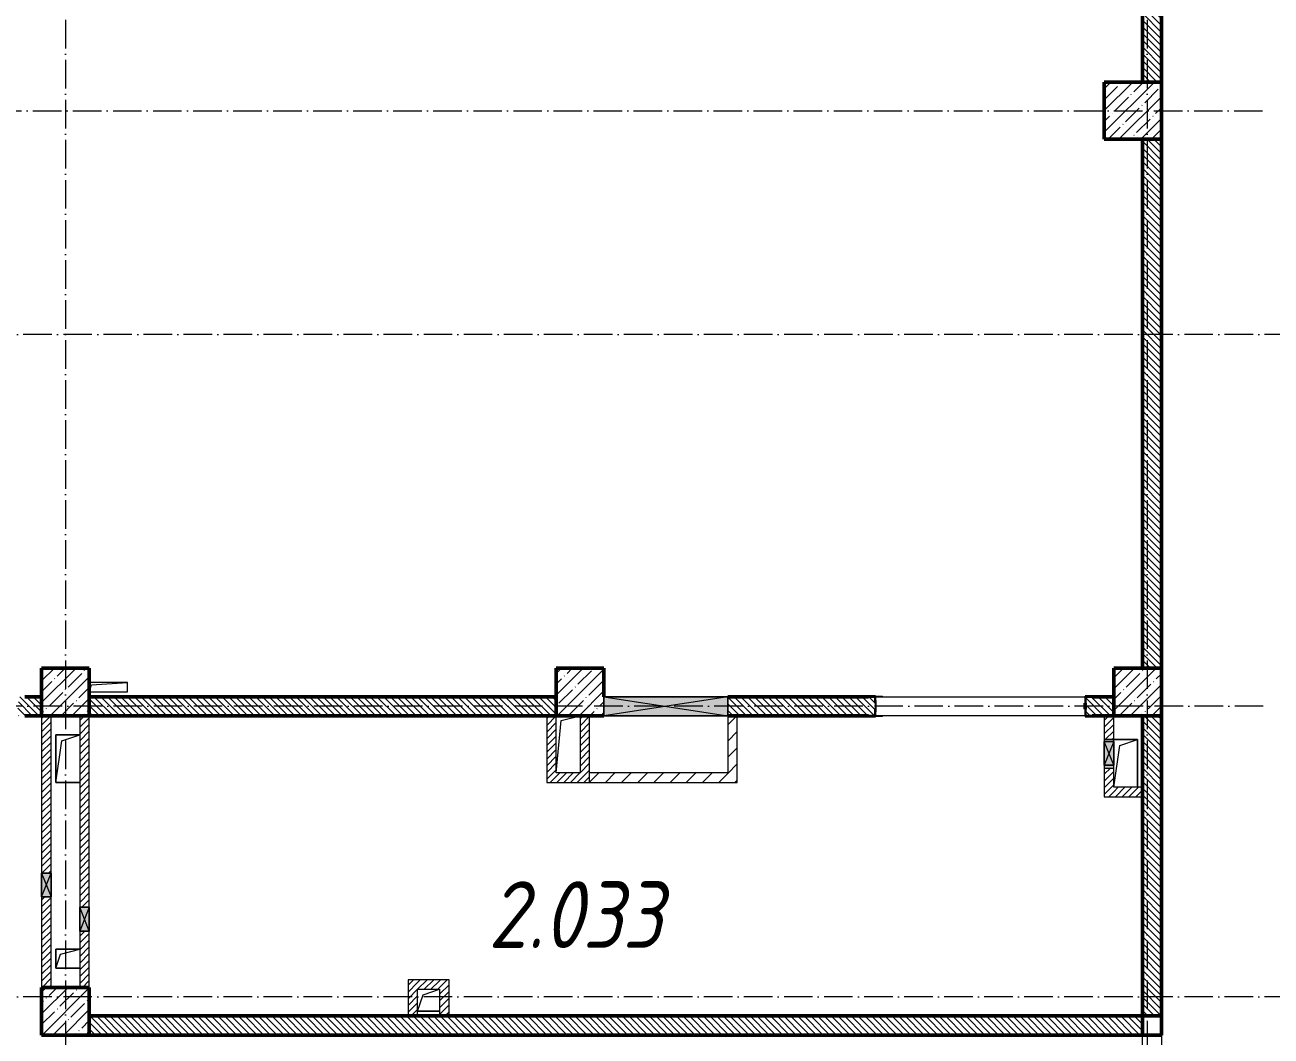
# Model space of a CAD drawing. Header units: millimetres. Extents: x -136833 to 49383, y -8033 to 344618.
# Drawn here: x -54109 to -41034, y 254766 to 265378 of the extents above; entities that cross this region are included whole.
import ezdxf

# ---------------------------------------------------------------- set-up
doc = ezdxf.new("R2010")
doc.units = ezdxf.units.MM
doc.linetypes.add('50_200_ШТРИХ_1Т_ш5_п1_п1_', pattern=[700, 500, -100, 0, -100])
for name, color, linetype, lineweight in [('A-DETL-GENF-OTLN', 7, 'Continuous', 9), ('A-FLOR-____-OTLN', 7, 'Continuous', 9), ('A-GENM-____-MCUT', 7, 'Continuous', 25), ('A-GENM-____-OTLN', 7, 'Continuous', 9), ('A-GENM-____-OTLN-1', 7, 'Continuous', 25), ('A-GLAZ-____-OTLN', 7, 'Continuous', 9), ('A-WALL-____-MCUT-2', 7, 'Continuous', 50), ('A-WALL-____-PATT-1', 7, 'Continuous', 9), ('A-WALL-FNSH-MCUT-1', 7, 'Continuous', 9), ('I-WALL-____-OTLN', 7, 'Continuous', 9), ('S-COLS-____-MCUT', 7, 'Continuous', 50), ('S-COLS-____-OTLN', 7, 'Continuous', 9), ('S-GRID-____-OTLN-1', 7, '50_200_ШТРИХ_1Т_ш5_п1_п1_', 9), ('Марки помещений', 7, 'Continuous', 9)]:
    doc.layers.add(name, color=color, linetype=linetype, lineweight=lineweight)
doc.styles.add('ISOCPEUR_I_3', font='isocpeui.ttf', dxfattribs={"width": 0.85, "height": 2.2})
pattern_1 = [(135, (-131434.413, 245796.486), (-35.35534, -35.35534), [])]
pattern_2 = [(45, (-131434.413, 245796.486), (-35.35534, 35.35534), [])]
pattern_3 = [(45, (-131434.41, 245796.49), (-84.85281, 84.85281), [])]

# ---------------------------------------------------------------- blocks, each defined once
blk = doc.blocks.new('BSC_Колонна _Прямоугольная - 500х500-V8-АР1_План отверстий 2 этажа в осях 1-64_А-ГГ')
at = {"layer": 'S-COLS-____-OTLN'}
h = blk.add_hatch(dxfattribs=at)
h.set_pattern_fill('FP_36', color=256, style=0, pattern_type=2)
h.set_pattern_definition([(45, (-89000, -12581.04), (-114.04925, 114.04925), []), (45, (-88885.95, -12581.04), (-114.04925, 114.04925), [201.613, -40.323, 3.353, -36.97])])
h.paths.add_polyline_path([(-250, -250), (250, -250), (250, 250), (-250, 250)], flags=0)
at = {"layer": 'S-COLS-____-MCUT'}
for p, q in [((250, 250), (-250, 250)), ((-250, 250), (-250, -250)), ((250, -250), (250, 250)), ((-250, -250), (250, -250))]:
    blk.add_line(p, q, dxfattribs=at)
blk = doc.blocks.new('BSC_Колонна _Прямоугольная - 600х600-V15-АР1_План отверстий 2 этажа в осях 1-64_А-ГГ')
at = {"layer": 'S-COLS-____-OTLN'}
h = blk.add_hatch(dxfattribs=at)
h.set_pattern_fill('FP_44', color=256, style=0, pattern_type=2)
h.set_pattern_definition([(45, (-88950, -18681.04), (-114.04925, 114.04925), []), (45, (-88835.95, -18681.04), (-114.04925, 114.04925), [201.613, -40.323, 3.353, -36.97])])
h.paths.add_polyline_path([(-300, -300), (300, -300), (300, 300), (-300, 300)], flags=0)
at = {"layer": 'S-COLS-____-MCUT'}
for p, q in [((300, 300), (-300, 300)), ((-300, 300), (-300, -300)), ((300, -300), (300, 300)), ((-300, -300), (300, -300))]:
    blk.add_line(p, q, dxfattribs=at)
blk = doc.blocks.new('BSC_Колонна _Прямоугольная - 500х500-V18-АР1_План отверстий 2 этажа в осях 1-64_А-ГГ')
at = {"layer": 'S-COLS-____-OTLN'}
h = blk.add_hatch(dxfattribs=at)
h.set_pattern_fill('FP_47', color=256, style=0, pattern_type=2)
h.set_pattern_definition([(45, (-77750, -12581.04), (-114.04925, 114.04925), []), (45, (-77635.95, -12581.04), (-114.04925, 114.04925), [201.613, -40.323, 3.353, -36.97])])
h.paths.add_polyline_path([(-250, -250), (250, -250), (250, 250), (-250, 250)], flags=0)
at = {"layer": 'S-COLS-____-MCUT'}
for p, q in [((250, 250), (-250, 250)), ((-250, 250), (-250, -250)), ((250, -250), (250, 250)), ((-250, -250), (250, -250))]:
    blk.add_line(p, q, dxfattribs=at)
blk = doc.blocks.new('BSC_Колонна _Прямоугольная - 500х500-V19-АР1_План отверстий 2 этажа в осях 1-64_А-ГГ')
at = {"layer": 'S-COLS-____-OTLN'}
h = blk.add_hatch(dxfattribs=at)
h.set_pattern_fill('FP_48', color=256, style=0, pattern_type=2)
h.set_pattern_definition([(45, (-83150, -12581.04), (-114.04925, 114.04925), []), (45, (-83035.95, -12581.04), (-114.04925, 114.04925), [201.613, -40.323, 3.353, -36.97])])
h.paths.add_polyline_path([(-250, -250), (250, -250), (250, 250), (-250, 250)], flags=0)
at = {"layer": 'S-COLS-____-MCUT'}
for p, q in [((250, 250), (-250, 250)), ((-250, 250), (-250, -250)), ((250, -50), (250, 250)), ((-250, -250), (250, -250))]:
    blk.add_line(p, q, dxfattribs=at)
blk = doc.blocks.new('BSC_Колонна _Прямоугольная - 500х500-V139-АР1_План отверстий 2 этажа в осях 1-64_А-ГГ')
at = {"layer": 'S-COLS-____-OTLN'}
h = blk.add_hatch(dxfattribs=at)
h.set_pattern_fill('FP_170', color=256, style=0, pattern_type=2)
h.set_pattern_definition([(45, (-77750, -9231.04), (-114.04925, 114.04925), []), (45, (-77635.95, -9231.04), (-114.04925, 114.04925), [201.613, -40.323, 3.353, -36.97])])
h.paths.add_polyline_path([(-250, -250), (250, -250), (250, 250), (-250, 250)], flags=0)
at = {"layer": 'S-COLS-____-MCUT'}
for p, q in [((250, 250), (-250, 250)), ((-250, 250), (-250, -250)), ((250, -250), (250, 250)), ((-250, -250), (250, -250))]:
    blk.add_line(p, q, dxfattribs=at)
blk = doc.blocks.new('154_Стойка_СКБ_Уголок - СМ-2480_200-28346303-АР1_План отверстий 2 этажа в осях 1-64_А-ГГ')
at = {"layer": 'A-GENM-____-MCUT'}
for p, q in [((125, 156), (125, 81)), ((200, 156), (125, 156)), ((131, 81), (131, 150)), ((131, 150), (200, 150)), ((200, 150), (200, 156)), ((125, 81), (131, 81)), ((131, 19), (125, 19)), ((125, 19), (125, -56)), ((131, -50), (131, 19)), ((125, -56), (200, -56)), ((200, -50), (131, -50)), ((200, -56), (200, -50))]:
    blk.add_line(p, q, dxfattribs=at)
blk = doc.blocks.new('Стойка_Влож_Полоса боковая - Полоса-28213942-АР1_План отверстий 2 этажа в осях 1-64_А-ГГ')
at = {"layer": 'A-GENM-____-OTLN'}
for p, q in [((-5, 60), (0, 60)), ((-5, -60), (-5, 60)), ((0, 31), (0, -31)), ((0, -60), (-5, -60))]:
    blk.add_line(p, q, dxfattribs=at)
blk = doc.blocks.new('Стойка_Влож_Уголок_Опорный - Уголок-28213941-АР1_План отверстий 2 этажа в осях 1-64_А-ГГ')
at = {"layer": 'A-GENM-____-OTLN'}
for p, q in [((-212, -6), (-212, 0)), ((0, 0), (0, -6)), ((-212, -75), (-212, -6)), ((-212, -6), (-206, -6)), ((-212, -75), (-206, -75)), ((-6, -6), (0, -6)), ((-6, -75), (0, -75)), ((0, -6), (0, -75))]:
    blk.add_line(p, q, dxfattribs=at)
blk = doc.blocks.new('Фахверк_СКБ_Уголок - 200_3380-28509457-АР1_План отверстий 2 этажа в осях 1-64_А-ГГ')
at = {"layer": 'A-GENM-____-MCUT'}
for p, q in [((200, 156), (125, 156)), ((125, 156), (125, 81)), ((131, 81), (131, 150)), ((131, 150), (200, 150)), ((200, 150), (200, 156)), ((125, 81), (131, 81)), ((131, 19), (125, 19)), ((125, 19), (125, -56)), ((131, -50), (131, 19)), ((125, -56), (200, -56)), ((200, -50), (131, -50)), ((200, -56), (200, -50))]:
    blk.add_line(p, q, dxfattribs=at)
blk = doc.blocks.new('AR_Отверстие Ниша - Лючок-32403731-АР1_План отверстий 2 этажа в осях 1-64_А-ГГ')
at = {"layer": 'A-GLAZ-____-OTLN'}
h = blk.add_hatch(color=256, dxfattribs=at)
h.paths.add_polyline_path([(150, 50), (120, 50), (120, -50), (150, -50)], flags=0)
h.paths.add_polyline_path([(-130, 50), (-150, 50), (-150, -50), (-130, -50)], flags=0)
for p, q in [((-130, 50), (-150, 50)), ((-150, 50), (-150, -50)), ((150, 50), (120, 50)), ((150, -50), (150, 50)), ((-150, -50), (-130, -50)), ((120, -50), (150, -50))]:
    blk.add_line(p, q, dxfattribs=at)
blk = doc.blocks.new('AR_Отверстие прямоугольное _в стене_ - AR_Отверстие прямоугольное _в стене__ВК-32404655-АР1_План отверстий 2 этажа в осях 1-64_А-ГГ')
at = {"layer": 'A-GLAZ-____-OTLN'}
blk.add_hatch(color=256, dxfattribs=at).paths.add_polyline_path([(125, 50), (-125, 50), (-125, -50), (125, -50)], flags=0)
at = {"layer": 'A-DETL-GENF-OTLN'}
for p, q in [((-125, -50), (-125, 50)), ((-125, 50), (125, 50)), ((125, 50), (-125, -50)), ((-125, 50), (125, -50)), ((125, 50), (-125, 50)), ((-125, 50), (-125, -50)), ((125, 50), (125, -50)), ((125, -50), (125, 50)), ((125, -50), (-125, -50)), ((-125, -50), (125, -50))]:
    blk.add_line(p, q, dxfattribs=at)
blk = doc.blocks.new('AR_Отверстие прямоугольное _в стене_ - AR_Отверстие прямоугольное _в стене__ВК-32403700-АР1_План отверстий 2 этажа в осях 1-64_А-ГГ')
at = {"layer": 'A-GLAZ-____-OTLN'}
blk.add_hatch(color=256, dxfattribs=at).paths.add_polyline_path([(125, 50), (-125, 50), (-125, -50), (125, -50)], flags=0)
at = {"layer": 'A-DETL-GENF-OTLN'}
for p, q in [((-125, -50), (-125, 50)), ((-125, 50), (125, 50)), ((125, 50), (-125, -50)), ((-125, 50), (125, -50)), ((125, 50), (-125, 50)), ((-125, 50), (-125, -50)), ((125, 50), (125, -50)), ((125, -50), (125, 50)), ((125, -50), (-125, -50)), ((-125, -50), (125, -50))]:
    blk.add_line(p, q, dxfattribs=at)
blk = doc.blocks.new('AR_Отверстие прямоугольное _в плите_ - AR_Отверстие прямоугольное _в плите_-30459229-АР1_План отверстий 2 этажа в осях 1-64_А-ГГ')
at = {"layer": 'A-GENM-____-OTLN'}
for p, q in [((125, 250), (-125, 250)), ((-125, -250), (-63, 188)), ((-63, 188), (125, 250)), ((125, -250), (125, 250))]:
    blk.add_line(p, q, dxfattribs=at)
blk = doc.blocks.new('AR_Отверстие прямоугольное _в плите_ - AR_Отверстие прямоугольное _в плите_-30459234-АР1_План отверстий 2 этажа в осях 1-64_А-ГГ')
at = {"layer": 'A-GENM-____-OTLN'}
for p, q in [((-75, 250), (125, 300)), ((-125, -300), (-75, 250))]:
    blk.add_line(p, q, dxfattribs=at)
blk = doc.blocks.new('AR_Отверстие прямоугольное _в плите_ - AR_Отверстие прямоугольное _в плите_-V153-АР1_План отверстий 2 этажа в осях 1-64_А-ГГ')
at = {"layer": 'A-GENM-____-OTLN'}
for p, q in [((125, 250), (-125, 250)), ((-125, 250), (-125, -250)), ((-125, -250), (-63, 188)), ((-63, 188), (125, 250)), ((-125, -250), (125, -250))]:
    blk.add_line(p, q, dxfattribs=at)
blk = doc.blocks.new('AR_Отверстие прямоугольное _в плите_ - AR_Отверстие прямоугольное _в плите_-30459269-АР1_План отверстий 2 этажа в осях 1-64_А-ГГ')
at = {"layer": 'A-GENM-____-OTLN'}
for p, q in [((125, 100), (-125, 100)), ((-125, 100), (-125, -100)), ((-125, -100), (-75, 50)), ((-75, 50), (125, 100)), ((-125, -100), (125, -100))]:
    blk.add_line(p, q, dxfattribs=at)
blk = doc.blocks.new('AR_Отверстие прямоугольное _в плите_ - AR_Отверстие прямоугольное _в плите_-30511579-АР1_План отверстий 2 этажа в осях 1-64_А-ГГ')
at = {"layer": 'A-GENM-____-OTLN'}
for p, q in [((200, 50), (-200, 50)), ((-200, -50), (-175, 25)), ((-175, 25), (200, 50)), ((200, -50), (200, 50)), ((-200, -50), (200, -50))]:
    blk.add_line(p, q, dxfattribs=at)
blk = doc.blocks.new('AR_Отверстие прямоугольное _в плите_ - AR_Отверстие прямоугольное _в плите_-30552839-АР1_План отверстий 2 этажа в осях 1-64_А-ГГ')
at = {"layer": 'A-GENM-____-OTLN'}
for p, q in [((-115, -115), (-58, 58)), ((-58, 58), (115, 115)), ((-115, -115), (115, -115))]:
    blk.add_line(p, q, dxfattribs=at)
blk = doc.blocks.new('BSC_Колонна _Прямоугольная1 - 200х200 _металл_-35201446-АР1_План отверстий 2 этажа в осях 1-64_А-ГГ')
at = {"layer": 'S-COLS-____-MCUT'}
for p, q in [((100, 100), (-100, 100)), ((-100, 100), (-100, -100)), ((100, -100), (100, 100)), ((-100, -100), (100, -100))]:
    blk.add_line(p, q, dxfattribs=at)
blk = doc.blocks.new('AR_Отверстие прямоугольное _в стене_ - AR_Отверстие прямоугольное _в стене__ОВ-36857278-АР1_План отверстий 2 этажа в осях 1-64_А-ГГ')
at = {"layer": 'A-GLAZ-____-OTLN'}
blk.add_hatch(color=256, dxfattribs=at).paths.add_polyline_path([(650, -100), (650, 100), (-650, 100), (-650, -100)], flags=0)
at = {"layer": 'A-DETL-GENF-OTLN'}
for p, q in [((-650, -100), (-650, 100)), ((-650, 100), (650, 100)), ((650, 100), (-650, -100)), ((-650, 100), (650, -100)), ((650, 100), (-650, 100)), ((-650, 100), (-650, -100)), ((650, 100), (650, -100)), ((650, -100), (650, 100)), ((650, -100), (-650, -100)), ((-650, -100), (650, -100))]:
    blk.add_line(p, q, dxfattribs=at)
blk = doc.blocks.new('3эт')
at = {"layer": 'S-GRID-____-OTLN-1', "color": 251, "ltscale": 0.6, "true_color": 0x636466}
for p, q in [((361520.7, -36982.5), (361520.7, -78293.6)), ((372870.7, -36982.5), (372870.7, -91346.1)), ((351097.5, -68182.4), (374089.5, -68182.4)), ((387845.1, -70532.4), (351097.5, -70532.4)), ((374089.5, -74432.4), (351097.5, -74432.4)), ((387845.1, -77482.4), (279340.9, -77482.4))]:
    blk.add_line(p, q, dxfattribs=at)

msp = doc.modelspace()

# ---------------------------------------------------------------- hatches: boundary and pattern name
at = {"layer": 'A-WALL-____-PATT-1'}
h = msp.add_hatch(dxfattribs=at)
h.set_pattern_fill('FP_6', color=256, style=0, pattern_type=2)
h.set_pattern_definition(pattern_1)
h.paths.add_polyline_path([(-42184.4, 264777.5), (-42184.4, 270177.5), (-42384.4, 270177.5), (-42384.4, 264777.5)], flags=0)
h = msp.add_hatch(dxfattribs=at)
h.set_pattern_fill('FP_6', color=256, style=0, pattern_type=2)
h.set_pattern_definition(pattern_1)
h.paths.add_polyline_path([(-42384.4, 258627.5), (-42184.4, 258627.5), (-42184.4, 264177.5), (-42384.4, 264177.5), (-42384.4, 260292.3)], flags=0)
h = msp.add_hatch(dxfattribs=at)
h.set_pattern_fill('FP_6', color=256, style=0, pattern_type=2)
h.set_pattern_definition(pattern_1)
h.paths.add_polyline_path([(-54178.4, 258127.5), (-53934.4, 258127.5), (-53934.4, 258327.5), (-54178.4, 258327.5), (-54178.4, 258258.5), (-54184.4, 258258.5), (-54184.4, 258196.5), (-54178.4, 258196.5), (-54178.4, 258132.3)], flags=0)
h.paths.add_polyline_path([(-56434.4, 258127.5), (-56190.4, 258127.5), (-56190.4, 258196.5), (-56184.4, 258196.5), (-56184.4, 258258.5), (-56190.4, 258258.5), (-56190.4, 258327.5), (-56434.4, 258327.5)], flags=0)
h = msp.add_hatch(dxfattribs=at)
h.set_pattern_fill('FP_6', color=256, style=0, pattern_type=2)
h.set_pattern_definition(pattern_1)
h.paths.add_polyline_path([(-48534.4, 258127.5), (-48534.4, 258327.5), (-53434.4, 258327.5), (-53434.4, 258127.5), (-50144.7, 258127.5)], flags=0)
h = msp.add_hatch(dxfattribs=at)
h.set_pattern_fill('FP_6', color=256, style=0, pattern_type=2)
h.set_pattern_definition(pattern_1)
h.paths.add_polyline_path([(-42978.4, 258127.5), (-42684.4, 258127.5), (-42684.4, 258327.5), (-42978.4, 258327.5), (-42978.4, 258258.5), (-42984.4, 258258.5), (-42984.4, 258196.5), (-42978.4, 258196.5)], flags=0)
h.paths.add_polyline_path([(-45190.4, 258127.5), (-45190.4, 258196.5), (-45184.4, 258196.5), (-45184.4, 258258.5), (-45190.4, 258258.5), (-45190.4, 258327.5), (-46734.4, 258327.5), (-46734.4, 258127.5), (-45259.4, 258127.5)], flags=0)
h = msp.add_hatch(dxfattribs=at)
h.set_pattern_fill('FP_5', color=256, style=0, pattern_type=2)
h.set_pattern_definition(pattern_2)
h.paths.add_polyline_path([(-53834.4, 255277.5), (-53834.4, 256227.5), (-53934.4, 256227.5), (-53934.4, 255277.5)], flags=0)
h.paths.add_polyline_path([(-53934.4, 256477.5), (-53834.4, 256477.5), (-53834.4, 258127.5), (-53934.4, 258127.5), (-53934.4, 256852.3)], flags=0)
h = msp.add_hatch(dxfattribs=at)
h.set_pattern_fill('FP_5', color=256, style=0, pattern_type=2)
h.set_pattern_definition(pattern_2)
h.paths.add_polyline_path([(-53534.4, 255277.5), (-53434.4, 255277.5), (-53434.4, 255867.5), (-53534.4, 255867.5)], flags=0)
h.paths.add_polyline_path([(-53534.4, 256117.5), (-53434.4, 256117.5), (-53434.4, 258127.5), (-53534.4, 258127.5)], flags=0)
h = msp.add_hatch(dxfattribs=at)
h.set_pattern_fill('FP_5', color=256, style=0, pattern_type=2)
h.set_pattern_definition(pattern_2)
h.paths.add_polyline_path([(-48534.4, 257427.5), (-48534.4, 258127.5), (-48634.4, 258127.5), (-48634.4, 257427.5)], flags=0)
h = msp.add_hatch(dxfattribs=at)
h.set_pattern_fill('FP_5', color=256, style=0, pattern_type=2)
h.set_pattern_definition(pattern_2)
h.paths.add_polyline_path([(-48184.4, 257427.5), (-48184.4, 258127.5), (-48284.4, 258127.5), (-48284.4, 257427.5)], flags=0)
h = msp.add_hatch(dxfattribs=at)
h.set_pattern_fill('FP_4', color=256, style=0, pattern_type=2)
h.set_pattern_definition(pattern_3)
h.paths.add_polyline_path([(-46634.4, 257427.5), (-46634.4, 258127.5), (-46734.4, 258127.5), (-46734.4, 257427.5)], flags=0)
h = msp.add_hatch(dxfattribs=at)
h.set_pattern_fill('FP_5', color=256, style=0, pattern_type=2)
h.set_pattern_definition(pattern_2)
h.paths.add_polyline_path([(-42684.4, 257277.5), (-42684.4, 257577.5), (-42784.4, 257577.5), (-42784.4, 257277.5)], flags=0)
h.paths.add_polyline_path([(-42784.4, 257877.5), (-42684.4, 257877.5), (-42684.4, 258127.5), (-42784.4, 258127.5)], flags=0)
h = msp.add_hatch(dxfattribs=at)
h.set_pattern_fill('FP_6', color=256, style=0, pattern_type=2)
h.set_pattern_definition(pattern_1)
h.paths.add_polyline_path([(-42184.4, 254977.5), (-42184.4, 258127.5), (-42384.4, 258127.5), (-42384.4, 254977.5)], flags=0)
h = msp.add_hatch(dxfattribs=at)
h.set_pattern_fill('FP_5', color=256, style=0, pattern_type=2)
h.set_pattern_definition(pattern_2)
h.paths.add_polyline_path([(-48534.4, 257427.5), (-48284.4, 257427.5), (-48284.4, 257527.5), (-48534.4, 257527.5)], flags=0)
h = msp.add_hatch(dxfattribs=at)
h.set_pattern_fill('FP_4', color=256, style=0, pattern_type=2)
h.set_pattern_definition(pattern_3)
h.paths.add_polyline_path([(-48184.4, 257427.5), (-46734.4, 257427.5), (-46734.4, 257527.5), (-48184.4, 257527.5)], flags=0)
h = msp.add_hatch(dxfattribs=at)
h.set_pattern_fill('FP_5', color=256, style=0, pattern_type=2)
h.set_pattern_definition(pattern_2)
h.paths.add_polyline_path([(-42384.4, 257277.5), (-42384.4, 257377.5), (-42684.4, 257377.5), (-42684.4, 257277.5)], flags=0)
h = msp.add_hatch(dxfattribs=at)
h.set_pattern_fill('FP_5', color=256, style=0, pattern_type=2)
h.set_pattern_definition(pattern_2)
h.paths.add_polyline_path([(-49989.4, 254977.5), (-49989.4, 255357.5), (-50089.4, 255357.5), (-50089.4, 254977.5)], flags=0)
h = msp.add_hatch(dxfattribs=at)
h.set_pattern_fill('FP_5', color=256, style=0, pattern_type=2)
h.set_pattern_definition(pattern_2)
h.paths.add_polyline_path([(-49759.4, 255257.5), (-49759.4, 255357.5), (-49989.4, 255357.5), (-49989.4, 255257.5)], flags=0)
h = msp.add_hatch(dxfattribs=at)
h.set_pattern_fill('FP_5', color=256, style=0, pattern_type=2)
h.set_pattern_definition(pattern_2)
h.paths.add_polyline_path([(-49659.4, 254977.5), (-49659.4, 255357.5), (-49759.4, 255357.5), (-49759.4, 254977.5)], flags=0)
h = msp.add_hatch(dxfattribs=at)
h.set_pattern_fill('FP_6', color=256, style=0, pattern_type=2)
h.set_pattern_definition(pattern_1)
h.paths.add_polyline_path([(-43074.9, 254777.5), (-42384.4, 254777.5), (-42384.4, 254977.5), (-53434.4, 254977.5), (-53434.4, 254777.5), (-46609.8, 254777.5)], flags=0)

# ---------------------------------------------------------------- linework, layer by layer
at = {"layer": 'A-FLOR-____-OTLN'}
for p, q in [((-53784.4, 257927.5), (-53534.4, 257927.5)), ((-53784.4, 257427.5), (-53784.4, 257927.5)), ((-42684.4, 257877.5), (-42434.4, 257877.5)), ((-42434.4, 257877.5), (-42434.4, 257377.5)), ((-53534.4, 257427.5), (-53784.4, 257427.5)), ((-53784.4, 255677.5), (-53534.4, 255677.5)), ((-53784.4, 255477.5), (-53784.4, 255677.5)), ((-53534.4, 255477.5), (-53784.4, 255477.5)), ((-49759.4, 255027.5), (-49989.4, 255027.5))]:
    msp.add_line(p, q, dxfattribs=at)
at = {"layer": 'A-WALL-____-MCUT-2'}
for p, q in [((-42384.4, 270177.5), (-42384.4, 264777.5)), ((-42184.4, 264777.5), (-42184.4, 270177.5)), ((-42384.4, 264177.5), (-42384.4, 258627.5)), ((-42184.4, 258627.5), (-42184.4, 264177.5)), ((-53934.4, 258327.5), (-54109.4, 258327.5)), ((-48534.4, 258327.5), (-53434.4, 258327.5)), ((-45259.4, 258327.5), (-46734.4, 258327.5)), ((-42984.4, 258258.5), (-42984.4, 258196.5)), ((-42684.4, 258327.5), (-42909.4, 258327.5)), ((-54109.4, 258127.5), (-53934.4, 258127.5)), ((-53434.4, 258127.5), (-48534.4, 258127.5)), ((-46734.4, 258127.5), (-45259.4, 258127.5)), ((-42909.4, 258127.5), (-42684.4, 258127.5)), ((-42384.4, 258127.5), (-42384.4, 254977.5)), ((-42184.4, 254977.5), (-42184.4, 258127.5)), ((-42384.4, 254977.5), (-53434.4, 254977.5)), ((-53434.4, 254777.5), (-42384.4, 254777.5))]:
    msp.add_line(p, q, dxfattribs=at)
at = {"layer": 'A-WALL-FNSH-MCUT-1'}
for p, q in [((-53934.4, 258127.5), (-53934.4, 256477.5)), ((-53834.4, 256477.5), (-53834.4, 258127.5)), ((-53534.4, 258127.5), (-53534.4, 256117.5)), ((-53434.4, 256117.5), (-53434.4, 258127.5)), ((-48634.4, 258127.5), (-48634.4, 257427.5)), ((-48534.4, 257527.5), (-48534.4, 258127.5)), ((-48284.4, 258127.5), (-48284.4, 257527.5)), ((-48184.4, 257427.5), (-48184.4, 258127.5)), ((-46734.4, 258127.5), (-46734.4, 257527.5)), ((-46634.4, 257427.5), (-46634.4, 258127.5)), ((-42784.4, 258127.5), (-42784.4, 257877.5)), ((-42684.4, 257877.5), (-42684.4, 258127.5)), ((-48284.4, 257527.5), (-48534.4, 257527.5)), ((-46734.4, 257527.5), (-48184.4, 257527.5)), ((-42784.4, 257577.5), (-42784.4, 257277.5)), ((-42684.4, 257377.5), (-42684.4, 257577.5)), ((-48634.4, 257427.5), (-46634.4, 257427.5)), ((-42384.4, 257377.5), (-42684.4, 257377.5)), ((-42784.4, 257277.5), (-42384.4, 257277.5)), ((-53934.4, 256227.5), (-53934.4, 255277.5)), ((-53834.4, 255277.5), (-53834.4, 256227.5)), ((-53534.4, 255867.5), (-53534.4, 255277.5)), ((-53434.4, 255277.5), (-53434.4, 255867.5)), ((-50089.4, 255357.5), (-50089.4, 254977.5)), ((-49659.4, 255357.5), (-50089.4, 255357.5)), ((-49989.4, 254977.5), (-49989.4, 255257.5)), ((-49989.4, 255257.5), (-49759.4, 255257.5)), ((-49759.4, 255257.5), (-49759.4, 254977.5)), ((-49659.4, 254977.5), (-49659.4, 255357.5))]:
    msp.add_line(p, q, dxfattribs=at)
at = {"layer": 'I-WALL-____-OTLN'}
for p, q in [((-45184.4, 258327.5), (-42984.4, 258327.5)), ((-42984.4, 258127.5), (-45184.4, 258127.5)), ((-42384.4, 252577.5), (-42384.4, 254777.5)), ((-42184.4, 254777.5), (-42184.4, 252577.5))]:
    msp.add_line(p, q, dxfattribs=at)

# ---------------------------------------------------------------- block references
msp.add_blockref('3эт', (-415205.1, 332659.9))
at = {"layer": 'A-GENM-____-OTLN'}
for name, p in [('AR_Отверстие прямоугольное _в плите_ - AR_Отверстие прямоугольное _в плите_-30511579-АР1_План отверстий 2 этажа в осях 1-64_А-ГГ', (-53234.4, 258427.5)), ('AR_Отверстие прямоугольное _в плите_ - AR_Отверстие прямоугольное _в плите_-30459234-АР1_План отверстий 2 этажа в осях 1-64_А-ГГ', (-48409.4, 257827.5)), ('AR_Отверстие прямоугольное _в плите_ - AR_Отверстие прямоугольное _в плите_-V153-АР1_План отверстий 2 этажа в осях 1-64_А-ГГ', (-53659.4, 257677.5)), ('AR_Отверстие прямоугольное _в плите_ - AR_Отверстие прямоугольное _в плите_-30459229-АР1_План отверстий 2 этажа в осях 1-64_А-ГГ', (-42559.4, 257627.5)), ('AR_Отверстие прямоугольное _в плите_ - AR_Отверстие прямоугольное _в плите_-30459269-АР1_План отверстий 2 этажа в осях 1-64_А-ГГ', (-53659.4, 255577.5)), ('AR_Отверстие прямоугольное _в плите_ - AR_Отверстие прямоугольное _в плите_-30552839-АР1_План отверстий 2 этажа в осях 1-64_А-ГГ', (-49874.4, 255142.5))]:
    msp.add_blockref(name, p, dxfattribs=at)
for name, p, rotation in [('Стойка_Влож_Уголок_Опорный - Уголок-28213941-АР1_План отверстий 2 этажа в осях 1-64_А-ГГ', (-45184.4, 258333.5), 89.99999999999955), ('Стойка_Влож_Полоса боковая - Полоса-28213942-АР1_План отверстий 2 этажа в осях 1-64_А-ГГ', (-45184.4, 258227.5), 180)]:
    msp.add_blockref(name, p, dxfattribs=dict(at, rotation=rotation))
at = {"layer": 'A-GENM-____-OTLN-1', "rotation": 180}
msp.add_blockref('154_Стойка_СКБ_Уголок - СМ-2480_200-28346303-АР1_План отверстий 2 этажа в осях 1-64_А-ГГ', (-45059.4, 258277.5), dxfattribs=at)
at = {"layer": 'A-GENM-____-OTLN-1'}
msp.add_blockref('Фахверк_СКБ_Уголок - 200_3380-28509457-АР1_План отверстий 2 этажа в осях 1-64_А-ГГ', (-43109.4, 258177.5), dxfattribs=at)
at = {"layer": 'A-GLAZ-____-OTLN'}
msp.add_blockref('AR_Отверстие прямоугольное _в стене_ - AR_Отверстие прямоугольное _в стене__ОВ-36857278-АР1_План отверстий 2 этажа в осях 1-64_А-ГГ', (-47384.4, 258227.5), dxfattribs=at)
for name, p, rotation in [('AR_Отверстие Ниша - Лючок-32403731-АР1_План отверстий 2 этажа в осях 1-64_А-ГГ', (-42734.4, 257727.5), 270), ('AR_Отверстие прямоугольное _в стене_ - AR_Отверстие прямоугольное _в стене__ВК-32403700-АР1_План отверстий 2 этажа в осях 1-64_А-ГГ', (-42734.4, 257732.5), 270), ('AR_Отверстие прямоугольное _в стене_ - AR_Отверстие прямоугольное _в стене__ВК-32404655-АР1_План отверстий 2 этажа в осях 1-64_А-ГГ', (-53884.4, 256352.5), 89.99999999999984), ('AR_Отверстие прямоугольное _в стене_ - AR_Отверстие прямоугольное _в стене__ВК-32404655-АР1_План отверстий 2 этажа в осях 1-64_А-ГГ', (-53484.4, 255992.5), 269.9999999999998)]:
    msp.add_blockref(name, p, dxfattribs=dict(at, rotation=rotation))
at = {"layer": 'S-COLS-____-OTLN'}
for name, p in [('BSC_Колонна _Прямоугольная - 600х600-V15-АР1_План отверстий 2 этажа в осях 1-64_А-ГГ', (-42484.4, 264477.5)), ('BSC_Колонна _Прямоугольная - 500х500-V18-АР1_План отверстий 2 этажа в осях 1-64_А-ГГ', (-53684.4, 258377.5)), ('BSC_Колонна _Прямоугольная - 500х500-V19-АР1_План отверстий 2 этажа в осях 1-64_А-ГГ', (-48284.4, 258377.5)), ('BSC_Колонна _Прямоугольная - 500х500-V8-АР1_План отверстий 2 этажа в осях 1-64_А-ГГ', (-42434.4, 258377.5)), ('BSC_Колонна _Прямоугольная - 500х500-V139-АР1_План отверстий 2 этажа в осях 1-64_А-ГГ', (-53684.4, 255027.5))]:
    msp.add_blockref(name, p, dxfattribs=at)
at = {"layer": 'S-COLS-____-OTLN', "rotation": 270.0000000000001}
msp.add_blockref('BSC_Колонна _Прямоугольная1 - 200х200 _металл_-35201446-АР1_План отверстий 2 этажа в осях 1-64_А-ГГ', (-42284.4, 254877.5), dxfattribs=at)

# ---------------------------------------------------------------- texts
at = {"layer": 'Марки помещений', "insert": (-49248.5, 256390.7), "char_height": 700, "width": 785.654, "attachment_point": 1, "style": 'ISOCPEUR_I_3'}
msp.add_mtext('2.033', dxfattribs=at)

doc.saveas('drawing.dxf')
